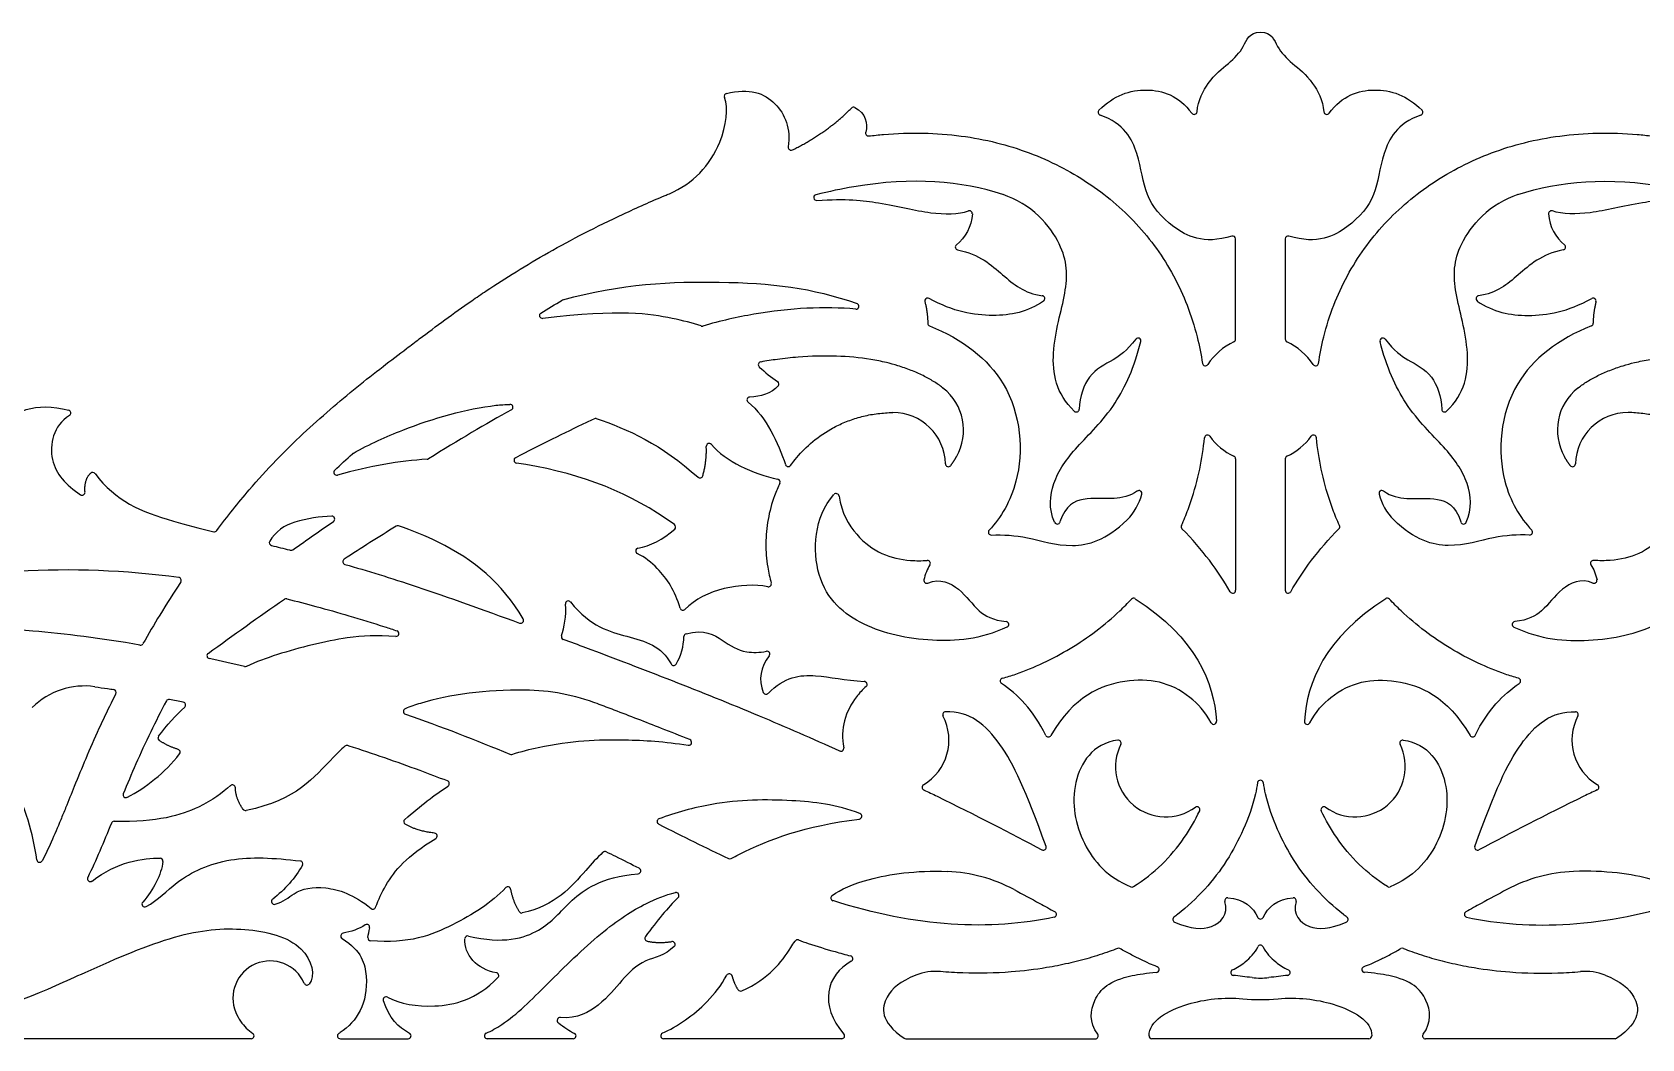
# Model space of a CAD drawing. Header units: millimetres. Extents: x -254 to 403, y -359 to 324.
# Drawn here: x -106 to 32.9, y 87.9 to 174.7 of the extents above; entities that cross this region are included whole.
import ezdxf

# ---------------------------------------------------------------- set-up
doc = ezdxf.new("R2010")
doc.units = ezdxf.units.MM
doc.header["$MEASUREMENT"] = 0
doc.layers.add('Layer 03', color=5, linetype='Continuous')

msp = doc.modelspace()

# ---------------------------------------------------------------- linework, layer by layer
at = {"layer": 'Layer 03'}
for p, q in [((-2.14, 148.26), (-2.14, 156.9)), ((2.14, 156.9), (2.14, 148.26)), ((-2.14, 137.95), (-2.14, 126.61)), ((2.14, 137.95), (2.14, 126.61)), ((-87.09, 87.94), (-115.49, 87.94)), ((-79.39, 87.94), (-73.54, 87.94)), ((-59.3, 87.94), (-66.71, 87.94)), ((-36.13, 87.94), (-51.5, 87.94)), ((-30.6, 87.94), (-14.24, 87.94)), ((0, 87.94), (-9.36, 87.94)), ((9.36, 87.94), (0, 87.94)), ((30.6, 87.94), (14.24, 87.94))]:
    msp.add_line(p, q, dxfattribs=at)
for centre, radius, start, end in [((-46.02, 169.2), 0.249, 104.2434, 202.1607), ((-35.11, 168.01), 0.249, 62.9444, 135.6567), ((-13.76, 167.82), 0.249, 135.5122, 250.5877), ((-5.72, 167.89), 0.249, 216.8962, 354.5187), ((5.72, 167.89), 0.249, 185.4813, 323.1038), ((13.76, 167.82), 0.249, 289.4123, 44.4878), ((-33.83, 166.03), 0.249, 163.0162, 276.7131), ((-54.07, 168.15), 7.96, 292.6598, 338.6391), ((-40.5, 164.8), 0.249, 171.1212, 296.2742), ((-38.29, 160.47), 0.249, 103.8589, 273.9544), ((-24.8, 152.9), 8.24, 46.4743, 71.7015), ((24.8, 152.9), 8.24, 108.2985, 133.5257), ((-25.11, 159.08), 0.249, 357.5738, 109.8697), ((25.11, 159.08), 0.249, 70.1303, 182.4262), ((-2.39, 156.9), 0.249, 360, 106.7468), ((2.39, 156.9), 0.249, 73.2532, 180), ((-26.08, 156.2), 0.249, 130.1446, 258.3002), ((26.08, 156.2), 0.249, 281.6998, 49.8554), ((-60.11, 151.41), 0.249, 105.9291, 120.1988), ((-28.71, 151.55), 0.249, 61.1116, 193.5353), ((-18.86, 151.76), 0.249, 305.014, 82.072), ((18.86, 151.76), 0.249, 97.928, 234.986), ((28.71, 151.55), 0.249, 346.4647, 118.8884), ((-61.96, 150.3), 0.249, 121.7571, 276.5369), ((-34.89, 151.1), 0.249, 264.9831, 70.8172), ((-48.19, 149.63), 0.249, 251.1261, 285.7969), ((-28.46, 149.64), 0.249, 179.5011, 248.2811), ((28.46, 149.64), 0.249, 291.7189, 0.4989), ((-10.56, 148.11), 0.249, 345.7475, 142.0605), ((0, 143.1), 5.43, 114.8928, 146.8842), ((-2.39, 148.26), 0.249, 294.8928, 360), ((2.39, 148.26), 0.249, 180, 245.1072), ((0, 143.1), 5.43, 33.1158, 65.1072), ((10.56, 148.11), 0.249, 37.9395, 194.2525), ((-43.08, 146.05), 0.249, 100.0675, 227.448), ((-4.76, 146.21), 0.249, 188.6666, 326.8842), ((4.76, 146.21), 0.249, 213.1158, 351.3334), ((-41.79, 144.39), 0.249, 317.1139, 57.6948), ((-44.06, 143.02), 0.249, 92.3572, 231.5273), ((-30.21, 140.42), 4.59, 330.0593, 52.1144), ((30.21, 140.42), 4.59, 127.8856, 209.9407), ((-102.89, 141.89), 0.249, 301.2217, 75.603), ((-64.75, 142.39), 0.249, 299.0173, 92.1808), ((-31.7, 137.41), 4.52, 1.1985, 90.3021), ((-15.89, 142.23), 0.249, 226.7388, 358.0156), ((15.89, 142.23), 0.249, 181.9844, 313.2612), ((31.7, 137.41), 4.52, 89.6979, 178.8015), ((-57.39, 141.17), 0.249, 72.0159, 114.7282), ((-47.57, 139.02), 0.249, 40.3245, 183.3447), ((-4.58, 139.74), 0.249, 36.2672, 174.5063), ((0, 143.1), 5.43, 216.2672, 245.1072), ((0, 143.1), 5.43, 294.8928, 323.7328), ((4.58, 139.74), 0.249, 5.4937, 143.7328), ((-78.17, 138.19), 0.249, 119.6259, 131.5619), ((-71.92, 138.16), 0.249, 273.7901, 302.0392), ((-64.16, 137.82), 0.249, 117.7764, 261.5734), ((-26.93, 137.51), 0.249, 181.1985, 323.314), ((-2.39, 137.95), 0.249, 360, 65.1072), ((2.39, 137.95), 0.249, 114.8928, 180), ((26.93, 137.51), 0.249, 216.686, 358.8015), ((-100.76, 136.53), 0.249, 36.7896, 132.5603), ((-79.71, 136.78), 0.249, 133.349, 285.8093), ((-48.36, 136.54), 0.249, 227.7558, 344.4483), ((-41.68, 135.95), 0.249, 333.6859, 78.035), ((-40.74, 137.52), 0.249, 199.2867, 324.4226), ((-101.67, 135.06), 0.249, 236.1323, 4.3506), ((-36.61, 134.7), 0.249, 8.3953, 138.2181), ((-14.85, 136.07), 4.76, 314.7297, 345.7839), ((-10.48, 134.96), 0.249, 345.7839, 125.6254), ((10.48, 134.96), 0.249, 54.3746, 194.2161), ((14.85, 136.07), 4.76, 194.2161, 225.2703), ((-82.27, 128.87), 3.77, 106.0769, 148.5318), ((-80.12, 132.75), 0.249, 304.5243, 92.2393), ((-74.45, 131.92), 0.249, 72.4558, 121.6867), ((-50.71, 132.07), 0.249, 312.4381, 54.1685), ((-17.53, 132.57), 0.249, 204.0528, 341.9869), ((-6.59, 132.09), 0.249, 155.4657, 224.2654), ((6.59, 132.09), 0.249, 315.7346, 24.5343), ((17.53, 132.57), 0.249, 198.0131, 335.9472), ((-90.26, 131.9), 0.249, 256.1191, 323.1706), ((-85.27, 130.71), 0.249, 148.5318, 256.5875), ((-23.23, 131.62), 0.249, 136.4019, 272.8595), ((23.23, 131.62), 0.249, 267.1405, 43.5981), ((-83.62, 130.31), 0.249, 256.2125, 305.3426), ((-78.93, 129.08), 0.249, 123.0964, 254.2701), ((-53.66, 130), 0.249, 101.1706, 244.8352), ((-28.73, 128.94), 0.249, 328.4432, 94.871), ((28.73, 128.94), 0.249, 85.129, 211.5568), ((-103.08, 54.6), 73.76, 82.407, 103.9917), ((-93.37, 127.47), 0.249, 326.7087, 82.407), ((-42.45, 127.16), 0.249, 259.6924, 15.7645), ((-28.79, 127.46), 0.249, 167.7983, 293.4099), ((-2.39, 126.61), 0.249, 209.7494, 360), ((2.39, 126.61), 0.249, 180, 330.2506), ((28.79, 127.46), 0.249, 246.5901, 12.2017), ((-84.08, 125.63), 0.249, 75.9955, 124.5181), ((-59.72, 125.44), 0.249, 38.9611, 184.8535), ((-49.84, 125.13), 0.249, 195.7083, 315.8575), ((-10.94, 125.68), 0.249, 57.0499, 136.5921), ((10.94, 125.68), 0.249, 43.4079, 122.9501), ((-63.83, 124.01), 0.249, 249.7793, 30.3443), ((-21.97, 123.66), 0.249, 295.5039, 84.0147), ((21.97, 123.66), 0.249, 95.9853, 244.4961), ((-74.58, 122.88), 0.249, 266.3874, 71.677), ((-60.07, 122.61), 0.249, 160.6509, 249.4712), ((-49.5, 122.62), 0.249, 105.2437, 178.382), ((-96.64, 122.13), 0.249, 260.3384, 330.1952), ((-90.65, 120.97), 0.249, 126.0713, 257.772), ((-42.58, 121.11), 0.249, 321.0055, 101.4724), ((-87.59, 120.28), 0.249, 256.4865, 294.5772), ((-50.63, 120.37), 0.249, 206.279, 327.3093), ((-101.47, 111.95), 6.41, 81.8795, 134.7158), ((-34.19, 118.5), 0.249, 311.7869, 87.4906), ((-22.2, 118.78), 0.249, 106.266, 236.6691), ((22.2, 118.78), 0.249, 303.3309, 73.734), ((-98.98, 117.8), 0.249, 333.0354, 81.0725), ((-94.18, 116.95), 0.249, 78.8858, 152.1292), ((-92.99, 116.71), 0.249, 312.6668, 78.3625), ((-63.69, 99.55), 18.46, 69.2133, 89.3288), ((-42.67, 117.9), 0.249, 201.2835, 315.6383), ((-73.7, 116.17), 0.249, 111.362, 250.7473), ((-31.34, 113.69), 4.46, 300.4233, 27.8656), ((-27.17, 115.89), 0.249, 92.2903, 207.8656), ((-4.04, 115.3), 0.249, 207.4556, 3.945), ((4.04, 115.3), 0.249, 176.055, 332.5444), ((31.34, 113.69), 4.46, 152.1344, 239.5767), ((27.17, 115.89), 0.249, 332.1344, 87.7097), ((-94.88, 113.87), 0.249, 143.4544, 235.3951), ((-18.3, 114.21), 0.249, 206.39, 329.9298), ((18.3, 114.21), 0.249, 210.0702, 333.61), ((-93.46, 112.65), 0.249, 322.6695, 72.6018), ((-78.83, 112.98), 0.249, 72.1993, 132.0204), ((-49.33, 113.5), 0.249, 260.971, 68.1605), ((-36.2, 112.98), 0.249, 245.8763, 12.6451), ((-8.17, 111.4), 4.33, 153.5231, 306.1992), ((-12.27, 113.44), 0.249, 333.5231, 98.055), ((8.17, 111.4), 4.33, 233.8008, 26.4769), ((12.27, 113.44), 0.249, 81.945, 206.4769), ((-64.67, 112.7), 0.249, 247.2019, 287.709), ((-126.99, 100.45), 21.6, 7.7475, 26.3324), ((-88.7, 109.58), 0.249, 1.1196, 132.9253), ((-70.24, 109.94), 0.249, 303.7949, 68.7495), ((-28.95, 109.62), 0.249, 120.4233, 244.3693), ((0, 109.99), 0.249, 10.0514, 169.9486), ((28.95, 109.62), 0.249, 295.6307, 59.5767), ((-97.89, 108.98), 0.249, 157.6472, 297.194), ((-87.58, 107.87), 0.249, 215.0406, 281.8867), ((-34.65, 107.13), 0.249, 277.1551, 68.8949), ((-5.47, 107.7), 0.249, 334.792, 126.1992), ((5.47, 107.7), 0.249, 53.8008, 205.208), ((-98.92, 106.44), 0.249, 88.8355, 157.9454), ((-73.67, 106.66), 0.249, 130.9165, 239.2765), ((-71.29, 105.42), 0.249, 301.6818, 83.2172), ((-51.81, 106.67), 0.249, 110.6201, 243.4606), ((-18.73, 104.45), 0.249, 241.8643, 20.0734), ((18.73, 104.45), 0.249, 159.9266, 298.1357), ((-105.34, 103.4), 0.249, 187.7475, 333.0606), ((-94.95, 103.26), 0.249, 352.364, 88.3492), ((-82.87, 103.02), 0.249, 329.8918, 83.0213), ((-56.56, 103.83), 0.249, 63.6956, 133.2779), ((-45.79, 103.71), 0.249, 244.6933, 297.8257), ((-100.97, 101.74), 0.249, 153.8245, 308.4178), ((-53.72, 102.42), 0.249, 275.4298, 63.4597), ((-27.57, 88.94), 13.44, 61.9812, 87.6022), ((27.57, 88.94), 13.44, 92.3978, 118.0188), ((-64.94, 100.8), 0.249, 10.9061, 136.7001), ((-50.42, 100.3), 0.249, 315.2943, 102.6677), ((-36.81, 100.08), 0.249, 124.9575, 252.3404), ((-11.09, 101.27), 0.249, 247.5878, 302.262), ((-2.83, 99.85), 0.249, 85.3419, 196.1724), ((2.83, 99.85), 0.249, 343.8276, 94.6581), ((11.09, 101.27), 0.249, 237.738, 292.4122), ((-96.26, 99.56), 0.249, 137.9964, 297.9506), ((-85.08, 99.78), 0.249, 127.4966, 285.4861), ((-76.58, 99.36), 0.249, 230.1715, 339.4961), ((-63.75, 99.03), 0.249, 210.6426, 282.0587), ((-17.84, 98.67), 0.249, 281.9828, 60.9632), ((17.84, 98.67), 0.249, 119.0368, 258.0172), ((-77.11, 97.55), 0.249, 348.1353, 121.773), ((-7.31, 98.23), 0.249, 126.8184, 247.5998), ((0, 98.51), 0.249, 204.6414, 335.3586), ((7.31, 98.23), 0.249, 292.4002, 53.1816), ((-79.11, 96.79), 0.249, 101.1544, 238.3305), ((-76.76, 96.63), 0.249, 172.389, 265.6291), ((-68.39, 96.56), 0.249, 76.4154, 175.8184), ((-52.87, 96.6), 0.249, 143.7617, 257.8122), ((-50.76, 96.07), 0.249, 313.7672, 98.3468), ((-39.95, 96.23), 0.249, 70.6293, 147.6317), ((0, 95.76), 0.249, 26.0225, 153.9775), ((-85.45, 91.44), 3.21, 23.4547, 202.6053), ((-35.43, 94.84), 0.249, 298.0602, 75.3564), ((-12.24, 95.5), 0.249, 61.0611, 111.7068), ((12.24, 95.5), 0.249, 68.2932, 118.9389), ((-65.97, 93.39), 0.249, 315.5969, 80.5328), ((-45.83, 93.3), 0.249, 12.3233, 151.3564), ((-28.01, 88.99), 4.76, 85.3251, 111.2772), ((-8.99, 93.91), 0.249, 273.7322, 69.1265), ((-2.32, 93.65), 0.249, 114.3361, 263.9169), ((0, 98.9), 5.73, 262.8027, 277.1973), ((2.32, 93.65), 0.249, 276.0831, 65.6639), ((8.99, 93.91), 0.249, 110.8735, 266.2678), ((28.01, 88.99), 4.76, 68.7228, 94.6749), ((-139.44, 174.44), 89.27, 285.6678, 293.428), ((-82.27, 92.82), 0.249, 203.4547, 319.455), ((-44.86, 92.3), 0.249, 213.223, 294.1521), ((-75.45, 91.3), 0.249, 62.6306, 198.5053), ((0, 107.49), 16.17, 264.6194, 275.3806), ((-60.43, 89.52), 0.249, 84.6326, 231.2412), ((-87.09, 88.19), 0.249, 270, 54.8452), ((-79.39, 88.19), 0.249, 122.6601, 270), ((-73.54, 88.19), 0.249, 270, 61.856), ((-66.71, 88.19), 0.249, 114.0949, 270), ((-59.3, 88.19), 0.249, 270, 63.3586), ((-51.5, 88.19), 0.249, 114.0092, 270), ((-36.13, 88.19), 0.249, 270, 41.1837), ((-30.6, 88.19), 0.249, 235.0676, 270), ((-14.24, 88.19), 0.249, 270, 36.3627), ((-9.36, 88.19), 0.249, 179.8012, 270), ((9.36, 88.19), 0.249, 270, 0.1988), ((14.24, 88.19), 0.249, 143.6373, 270), ((30.6, 88.19), 0.249, 270, 304.9324)]:
    msp.add_arc(centre, radius, start, end, dxfattribs=at)
for points, knots in [([(-5.47, 167.87), (-5.37, 168.86), (-4.43, 170.73), (-2.68, 172.05), (-1.34, 173.39), (-1, 174.72), (0, 174.72)], [30310.597518, 30310.597518, 30310.597518, 30310.597518, 30312.676133, 30315.288637, 30317.901141, 30320.513645, 30320.513645, 30320.513645, 30320.513645]), ([(0, 174.72), (1, 174.72), (1.34, 173.39), (2.68, 172.05), (4.43, 170.73), (5.37, 168.86), (5.47, 167.87)], [30320.513645, 30320.513645, 30320.513645, 30320.513645, 30323.126149, 30325.738653, 30328.351156, 30330.429772, 30330.429772, 30330.429772, 30330.429772]), ([(-46.08, 169.44), (-44.1, 169.95), (-41.56, 169.03), (-40.51, 166.38), (-40.75, 164.84)], [30209.682117, 30209.682117, 30209.682117, 30209.682117, 30214.513544, 30219.112817, 30219.112817, 30219.112817, 30219.112817]), ([(-13.94, 167.99), (-12.65, 169.3), (-9.92, 170.19), (-7.07, 169.29), (-5.92, 167.74)], [30299.878473, 30299.878473, 30299.878473, 30299.878473, 30305.076164, 30309.997026, 30309.997026, 30309.997026, 30309.997026]), ([(5.92, 167.74), (7.07, 169.29), (9.92, 170.19), (12.65, 169.3), (13.94, 167.99)], [30331.030264, 30331.030264, 30331.030264, 30331.030264, 30335.951125, 30341.148816, 30341.148816, 30341.148816, 30341.148816]), ([(-2.46, 157.14), (-4.94, 156.39), (-7.88, 157.94), (-10.09, 160.57), (-10.33, 164.1), (-11.76, 166.85), (-13.84, 167.58)], [30281.755758, 30281.755758, 30281.755758, 30281.755758, 30286.083228, 30290.59456, 30295.105892, 30299.376361, 30299.376361, 30299.376361, 30299.376361]), ([(13.84, 167.58), (11.76, 166.85), (10.33, 164.1), (10.09, 160.57), (7.88, 157.94), (4.94, 156.39), (2.46, 157.14)], [30341.650928, 30341.650928, 30341.650928, 30341.650928, 30345.921398, 30350.43273, 30354.944061, 30359.271532, 30359.271532, 30359.271532, 30359.271532]), ([(-33.8, 165.78), (-33.37, 165.83), (-31.8, 165.99), (-29.14, 166.08), (-25.87, 165.84), (-22.81, 165.27), (-19.96, 164.38), (-17.32, 163.22), (-14.89, 161.8), (-12.67, 160.14), (-10.67, 158.24), (-8.92, 156.1), (-7.44, 153.74), (-6.27, 151.19), (-5.46, 148.64), (-5.12, 146.94), (-5.01, 146.17)], [30229.769763, 30229.769763, 30229.769763, 30229.769763, 30231.056795, 30234.515884, 30237.786789, 30240.902251, 30243.889306, 30246.76987, 30249.568377, 30252.339119, 30255.105085, 30257.872196, 30260.655084, 30263.469175, 30266.320566, 30268.680285, 30268.680285, 30268.680285, 30268.680285]), ([(5.01, 146.17), (5.12, 146.94), (5.46, 148.64), (6.27, 151.19), (7.44, 153.74), (8.92, 156.1), (10.67, 158.24), (12.67, 160.14), (14.89, 161.8), (17.32, 163.22), (19.96, 164.38), (22.81, 165.27), (25.87, 165.84), (29.14, 166.08), (31.8, 165.99), (33.37, 165.83), (33.8, 165.78)], [30372.347005, 30372.347005, 30372.347005, 30372.347005, 30374.706723, 30377.558114, 30380.372206, 30383.155094, 30385.922205, 30388.68817, 30391.458912, 30394.25742, 30397.137984, 30400.125038, 30403.240501, 30406.511406, 30409.970495, 30411.257526, 30411.257526, 30411.257526, 30411.257526]), ([(-22.22, 160.72), (-25.78, 161.9), (-30.89, 162.33), (-37.23, 160.99), (-38.35, 160.71)], [1963.1126, 1963.1126, 1963.1126, 1963.1126, 1973.506034, 1975.677976, 1975.677976, 1975.677976, 1975.677976]), ([(22.22, 160.72), (25.78, 161.9), (30.89, 162.33), (37.23, 160.99), (38.35, 160.71)], [1963.1126, 1963.1126, 1963.1126, 1963.1126, 1973.506034, 1975.677976, 1975.677976, 1975.677976, 1975.677976]), ([(-90.06, 131.75), (-89.61, 132.36), (-88.69, 133.55), (-87, 135.59), (-84.99, 137.8), (-82.65, 140.1), (-80.31, 142.19), (-78.01, 144.11), (-75.79, 145.85), (-73.99, 147.22), (-72.21, 148.56), (-70.35, 149.95), (-68.42, 151.33), (-66.38, 152.71), (-64.18, 154.13), (-61.38, 155.79), (-58.29, 157.45), (-54.94, 159.09), (-52.46, 160.19), (-51.13, 160.75), (-51, 160.8)], [30148.902387, 30148.902387, 30148.902387, 30148.902387, 30151.193645, 30153.432139, 30156.888577, 30160.177748, 30163.318025, 30166.324334, 30169.210587, 30171.78542, 30173.158103, 30175.924304, 30178.769485, 30180.302452, 30183.364512, 30186.622338, 30190.125086, 30193.907753, 30197.876176, 30198.278284, 30198.278284, 30198.278284, 30198.278284]), ([(-38.28, 160.22), (-35.76, 160.4), (-32.25, 160), (-28.6, 159.01), (-26.05, 159.01), (-25.19, 159.32)], [1809.604152, 1809.604152, 1809.604152, 1809.604152, 1813.768142, 1819.371179, 1824.310238, 1824.310238, 1824.310238, 1824.310238]), ([(38.28, 160.22), (35.76, 160.4), (32.25, 160), (28.6, 159.01), (26.05, 159.01), (25.19, 159.32)], [1976.420157, 1976.420157, 1976.420157, 1976.420157, 1980.584148, 1986.187185, 1991.126244, 1991.126244, 1991.126244, 1991.126244]), ([(-16.06, 142.05), (-17.66, 143.56), (-18.28, 147.28), (-16.57, 152.48), (-16.68, 155.7), (-18.33, 158.11), (-19.13, 158.87)], [1939.835313, 1939.835313, 1939.835313, 1939.835313, 1945.067451, 1950.732877, 1956.398302, 1959.47107, 1959.47107, 1959.47107, 1959.47107]), ([(16.06, 142.05), (17.66, 143.56), (18.28, 147.28), (16.57, 152.48), (16.68, 155.7), (18.33, 158.11), (19.13, 158.87)], [1939.835313, 1939.835313, 1939.835313, 1939.835313, 1945.067451, 1950.732877, 1956.398302, 1959.47107, 1959.47107, 1959.47107, 1959.47107]), ([(-26.13, 155.96), (-24.24, 155.57), (-22.23, 153.78), (-20.39, 152.22), (-18.82, 152)], [1828.617289, 1828.617289, 1828.617289, 1828.617289, 1833.15666, 1837.57704, 1837.57704, 1837.57704, 1837.57704]), ([(26.13, 155.96), (24.24, 155.57), (22.23, 153.78), (20.39, 152.22), (18.82, 152)], [1995.433294, 1995.433294, 1995.433294, 1995.433294, 1999.972667, 2004.393046, 2004.393046, 2004.393046, 2004.393046]), ([(-60.18, 151.65), (-55.25, 153.06), (-45.1, 153.45), (-38.72, 152.7), (-34.81, 151.34)], [561.444459, 561.444459, 561.444459, 561.444459, 573.077813, 586.728657, 586.728657, 586.728657, 586.728657]), ([(-18.71, 151.55), (-20.08, 150.59), (-23.05, 150.01), (-26.5, 150.62), (-28.59, 151.77)], [1838.175069, 1838.175069, 1838.175069, 1838.175069, 1843.482872, 1849.011433, 1849.011433, 1849.011433, 1849.011433]), ([(18.71, 151.55), (20.08, 150.59), (23.05, 150.01), (26.5, 150.62), (28.59, 151.77)], [2004.991075, 2004.991075, 2004.991075, 2004.991075, 2010.298879, 2015.827439, 2015.827439, 2015.827439, 2015.827439]), ([(-48.27, 149.4), (-49, 149.65), (-51.49, 150.27), (-55.16, 150.83), (-61.93, 150.05)], [599.604105, 599.604105, 599.604105, 599.604105, 603.027766, 610.013252, 610.013252, 610.013252, 610.013252]), ([(-34.91, 150.85), (-37.59, 151.09), (-41.88, 150.89), (-46.59, 149.83), (-48.12, 149.39)], [587.452245, 587.452245, 587.452245, 587.452245, 595.729388, 599.452825, 599.452825, 599.452825, 599.452825]), ([(-28.55, 149.41), (-25.71, 148.28), (-20.82, 144.5), (-20.29, 136.36), (-22.39, 132.87), (-23.41, 131.79)], [1851.829833, 1851.829833, 1851.829833, 1851.829833, 1862.843143, 1876.118428, 1885.114017, 1885.114017, 1885.114017, 1885.114017]), ([(28.55, 149.41), (25.71, 148.28), (20.82, 144.5), (20.29, 136.36), (22.39, 132.87), (23.41, 131.79)], [1851.829833, 1851.829833, 1851.829833, 1851.829833, 1862.843143, 1876.118428, 1885.114017, 1885.114017, 1885.114017, 1885.114017]), ([(-17.76, 132.47), (-18.29, 133.66), (-18.02, 136.12), (-16.06, 138.91), (-12.56, 142.1), (-10.88, 145.85), (-10.32, 148.05)], [1910.575608, 1910.575608, 1910.575608, 1910.575608, 1914.976623, 1920.071923, 1925.167223, 1929.496627, 1929.496627, 1929.496627, 1929.496627]), ([(-10.76, 148.26), (-11.55, 147.23), (-12.86, 146.32), (-14.82, 145.45), (-15.6, 143.34), (-15.64, 142.22)], [1930.178671, 1930.178671, 1930.178671, 1930.178671, 1932.870468, 1936.300815, 1939.26251, 1939.26251, 1939.26251, 1939.26251]), ([(17.76, 132.47), (18.29, 133.66), (18.02, 136.12), (16.06, 138.91), (12.56, 142.1), (10.88, 145.85), (10.32, 148.05)], [1910.575608, 1910.575608, 1910.575608, 1910.575608, 1914.976623, 1920.071923, 1925.167223, 1929.496627, 1929.496627, 1929.496627, 1929.496627]), ([(10.76, 148.26), (11.55, 147.23), (12.86, 146.32), (14.82, 145.45), (15.6, 143.34), (15.64, 142.22)], [1930.178671, 1930.178671, 1930.178671, 1930.178671, 1932.870468, 1936.300815, 1939.26251, 1939.26251, 1939.26251, 1939.26251]), ([(-27.38, 144.05), (-27.4, 144.05), (-27.66, 144.26), (-28.22, 144.64), (-29.13, 145.14), (-30.16, 145.6), (-31.22, 145.96), (-32.38, 146.28), (-34.14, 146.63), (-36.69, 146.86), (-39.39, 146.78), (-41.57, 146.54), (-42.64, 146.38), (-43.12, 146.29)], [608.184694, 608.184694, 608.184694, 608.184694, 608.225498, 609.181032, 610.22504, 611.357038, 612.574885, 613.609163, 614.976993, 617.967235, 621.303226, 623.102037, 624.567187, 624.567187, 624.567187, 624.567187]), ([(27.38, 144.05), (27.4, 144.05), (27.66, 144.26), (28.22, 144.64), (29.13, 145.14), (30.16, 145.6), (31.22, 145.96), (32.38, 146.28), (34.14, 146.63), (36.69, 146.86), (39.39, 146.78), (41.57, 146.54), (42.64, 146.38), (43.12, 146.29)], [608.184694, 608.184694, 608.184694, 608.184694, 608.225498, 609.181032, 610.22504, 611.357039, 612.574885, 613.609163, 614.976993, 617.967235, 621.303226, 623.102037, 624.567187, 624.567187, 624.567187, 624.567187]), ([(-107.08, 135.19), (-109.11, 136.69), (-109.44, 140.28), (-106.84, 142.54), (-104.25, 142.49), (-102.83, 142.13)], [30106.749092, 30106.749092, 30106.749092, 30106.749092, 30111.26513, 30116.345453, 30120.786992, 30120.786992, 30120.786992, 30120.786992]), ([(-102.76, 141.67), (-104.18, 140.81), (-104.83, 137.53), (-103.06, 135.69), (-101.8, 134.85)], [30121.373341, 30121.373341, 30121.373341, 30121.373341, 30126.145141, 30130.930624, 30130.930624, 30130.930624, 30130.930624]), ([(-78.29, 138.41), (-76.83, 139.24), (-72.87, 141.01), (-68.07, 142.41), (-65.16, 142.63), (-64.76, 142.64)], [322.394465, 322.394465, 322.394465, 322.394465, 327.401087, 336.705887, 338.180921, 338.180921, 338.180921, 338.180921]), ([(-40.54, 137.38), (-40.42, 137.55), (-39.9, 138.22), (-38.81, 139.36), (-37.37, 140.38), (-36, 141.06), (-34.85, 141.48), (-33.63, 141.78), (-32.58, 141.9), (-31.94, 141.93), (-31.72, 141.93)], [639.01426, 639.01426, 639.01426, 639.01426, 639.639913, 641.563794, 643.737043, 644.939958, 646.16785, 647.426513, 648.713868, 649.352272, 649.352272, 649.352272, 649.352272]), ([(40.54, 137.38), (40.42, 137.55), (39.9, 138.22), (38.81, 139.36), (37.37, 140.38), (36, 141.06), (34.85, 141.48), (33.63, 141.78), (32.58, 141.9), (31.94, 141.93), (31.72, 141.93)], [639.01426, 639.01426, 639.01426, 639.01426, 639.639913, 641.563794, 643.737043, 644.939958, 646.16785, 647.426513, 648.713868, 649.352272, 649.352272, 649.352272, 649.352272]), ([(-64.28, 138.04), (-63.22, 138.6), (-61.18, 139.64), (-58.9, 140.74), (-57.7, 141.3), (-57.49, 141.4)], [656.723014, 656.723014, 656.723014, 656.723014, 660.31798, 663.639081, 664.324361, 664.324361, 664.324361, 664.324361]), ([(-6.82, 132.2), (-6.71, 132.42), (-6.42, 133.1), (-5.82, 134.7), (-5.2, 136.99), (-4.92, 138.86), (-4.83, 139.76)], [-1893.096766, -1893.096766, -1893.096766, -1893.096766, -1892.34077, -1890.873228, -1887.948954, -1885.205326, -1885.205326, -1885.205326, -1885.205326]), ([(6.82, 132.2), (6.71, 132.42), (6.42, 133.1), (5.82, 134.7), (5.2, 136.99), (4.92, 138.86), (4.83, 139.76)], [-1893.096766, -1893.096766, -1893.096766, -1893.096766, -1892.34077, -1890.873228, -1887.948954, -1885.205326, -1885.205326, -1885.205326, -1885.205326]), ([(-50.56, 132.27), (-54.41, 135.04), (-58.61, 136.69), (-63.93, 137.53), (-64.2, 137.57)], [638.282515, 638.282515, 638.282515, 638.282515, 655.203355, 656.095581, 656.095581, 656.095581, 656.095581]), ([(-100.56, 136.68), (-98.77, 134.29), (-95.82, 133.07), (-91.55, 131.96), (-90.32, 131.66)], [30133.990126, 30133.990126, 30133.990126, 30133.990126, 30144.593761, 30148.609819, 30148.609819, 30148.609819, 30148.609819]), ([(-41.46, 135.84), (-41.63, 135.49), (-42.07, 134.48), (-42.54, 132.74), (-42.73, 130.66), (-42.59, 128.81), (-42.34, 127.68), (-42.21, 127.23)], [683.516402, 683.516402, 683.516402, 683.516402, 684.702743, 686.82771, 688.90953, 690.976711, 692.386234, 692.386234, 692.386234, 692.386234]), ([(-21.87, 123.44), (-24.16, 122.34), (-28.75, 122.04), (-34.44, 123.28), (-38.83, 126.93), (-38.53, 132.92), (-36.8, 134.86)], [749.033096, 749.033096, 749.033096, 749.033096, 755.619628, 762.98708, 770.354533, 777.253685, 777.253685, 777.253685, 777.253685]), ([(-36.36, 134.73), (-36.15, 133.28), (-34.35, 130.23), (-31.47, 129.15), (-29.23, 129.15), (-28.75, 129.19)], [777.820145, 777.820145, 777.820145, 777.820145, 784.779959, 798.055243, 801.715642, 801.715642, 801.715642, 801.715642]), ([(-10.62, 135.17), (-11.28, 134.7), (-12.94, 134.38), (-15.2, 134.71), (-16.82, 133.95), (-17.3, 132.5)], [1901.248409, 1901.248409, 1901.248409, 1901.248409, 1903.613212, 1906.978499, 1909.973756, 1909.973756, 1909.973756, 1909.973756]), ([(10.62, 135.17), (11.28, 134.7), (12.94, 134.38), (15.2, 134.71), (16.82, 133.95), (17.3, 132.5)], [1901.248409, 1901.248409, 1901.248409, 1901.248409, 1903.613211, 1906.978499, 1909.973756, 1909.973756, 1909.973756, 1909.973756]), ([(21.87, 123.44), (24.16, 122.34), (28.75, 122.04), (34.44, 123.28), (38.83, 126.93), (38.53, 132.92), (36.8, 134.86)], [635.772855, 635.772855, 635.772855, 635.772855, 642.359385, 649.726839, 657.094293, 663.993444, 663.993444, 663.993444, 663.993444]), ([(36.36, 134.73), (36.15, 133.28), (34.35, 130.23), (31.47, 129.15), (29.23, 129.15), (28.75, 129.19)], [664.559903, 664.559903, 664.559903, 664.559903, 671.519718, 684.795003, 688.455401, 688.455401, 688.455401, 688.455401]), ([(-63.62, 124.14), (-65.46, 127.28), (-68.6, 129.85), (-73.17, 131.78), (-74.38, 132.16)], [386.97178, 386.97178, 386.97178, 386.97178, 398.406532, 402.249153, 402.249153, 402.249153, 402.249153]), ([(-23.21, 131.37), (-22.2, 131.42), (-19.97, 131.27), (-16.6, 130.06), (-13.32, 130.89), (-11.5, 132.69)], [1885.709425, 1885.709425, 1885.709425, 1885.709425, 1889.594855, 1894.052553, 1898.049325, 1898.049325, 1898.049325, 1898.049325]), ([(23.21, 131.37), (22.2, 131.42), (19.97, 131.27), (16.6, 130.06), (13.32, 130.89), (11.5, 132.69)], [1885.709425, 1885.709425, 1885.709425, 1885.709425, 1889.594855, 1894.052553, 1898.049325, 1898.049325, 1898.049325, 1898.049325]), ([(-85.33, 130.47), (-84.81, 130.34), (-84.26, 130.21), (-83.71, 130.07), (-83.68, 130.07)], [133.21546, 133.21546, 133.21546, 133.21546, 134.837436, 134.936597, 134.936597, 134.936597, 134.936597]), ([(-50.08, 125.07), (-50.51, 126.57), (-51.59, 128.23), (-53.12, 129.47), (-53.77, 129.77)], [701.484171, 701.484171, 701.484171, 701.484171, 705.991229, 708.642508, 708.642508, 708.642508, 708.642508]), ([(-79, 128.84), (-77.09, 128.3), (-72.75, 126.97), (-67.06, 124.93), (-63.92, 123.78)], [408.365789, 408.365789, 408.365789, 408.365789, 414.245489, 421.046028, 421.046028, 421.046028, 421.046028]), ([(-93.16, 127.33), (-93.78, 126.39), (-94.89, 124.63), (-95.95, 122.84), (-96.42, 122.01)], [676.094648, 676.094648, 676.094648, 676.094648, 679.49334, 682.361416, 682.361416, 682.361416, 682.361416]), ([(-28.69, 127.23), (-27.64, 127.68), (-25.68, 126.71), (-24.57, 124.84), (-23.08, 124.03), (-21.95, 123.91)], [739.451085, 739.451085, 739.451085, 739.451085, 742.385655, 745.706603, 748.385095, 748.385095, 748.385095, 748.385095]), ([(28.69, 127.23), (27.64, 127.68), (25.68, 126.71), (24.57, 124.84), (23.08, 124.03), (21.95, 123.91)], [626.190843, 626.190843, 626.190843, 626.190843, 629.125414, 632.446362, 635.124854, 635.124854, 635.124854, 635.124854]), ([(-84.02, 125.87), (-83.17, 125.66), (-81.38, 125.2), (-78.56, 124.4), (-76.23, 123.68), (-74.86, 123.23), (-74.5, 123.11)], [455.709305, 455.709305, 455.709305, 455.709305, 458.325144, 461.292708, 464.53253, 465.655018, 465.655018, 465.655018, 465.655018]), ([(-59.53, 125.6), (-57.78, 123.44), (-54.53, 122.65), (-51.62, 121.8), (-50.86, 120.26)], [821.40932, 821.40932, 821.40932, 821.40932, 827.033573, 832.848746, 832.848746, 832.848746, 832.848746]), ([(-22.27, 119.02), (-21.88, 119.13), (-20.68, 119.51), (-18.7, 120.32), (-16.38, 121.56), (-14.16, 123.06), (-12.43, 124.53), (-11.45, 125.5), (-11.13, 125.85)], [369.493889, 369.493889, 369.493889, 369.493889, 370.702325, 373.283009, 375.929375, 378.612275, 381.336232, 382.7652, 382.7652, 382.7652, 382.7652]), ([(22.27, 119.02), (21.88, 119.13), (20.68, 119.51), (18.7, 120.32), (16.38, 121.56), (14.16, 123.06), (12.43, 124.53), (11.45, 125.5), (11.13, 125.85)], [542.129987, 542.129987, 542.129987, 542.129987, 543.338423, 545.919107, 548.565473, 551.248373, 553.97233, 555.401299, 555.401299, 555.401299, 555.401299]), ([(-96.68, 121.89), (-100.02, 122.46), (-108.91, 123.59), (-114.94, 123.36), (-118.35, 122.53)], [682.666224, 682.666224, 682.666224, 682.666224, 688.703522, 699.778515, 699.778515, 699.778515, 699.778515]), ([(-74.6, 122.63), (-76.29, 122.74), (-78.97, 122.65), (-84.15, 121.36), (-86.65, 120.43), (-87.49, 120.05)], [466.37623, 466.37623, 466.37623, 466.37623, 471.168666, 477.644512, 481.042262, 481.042262, 481.042262, 481.042262]), ([(-36.3, 112.75), (-38.62, 113.79), (-46.17, 117.07), (-53.78, 119.99), (-59.51, 122.14), (-60.16, 122.38)], [867.820581, 867.820581, 867.820581, 867.820581, 872.691686, 883.585729, 884.986496, 884.986496, 884.986496, 884.986496]), ([(-49.56, 122.86), (-47.97, 123.29), (-46.29, 122.2), (-44.76, 121.2), (-43.21, 121.24), (-42.63, 121.35)], [835.838791, 835.838791, 835.838791, 835.838791, 838.720824, 841.70986, 843.611947, 843.611947, 843.611947, 843.611947]), ([(-100.57, 118.29), (-100.2, 118.24), (-99.66, 118.16), (-99.12, 118.08), (-98.94, 118.05)], [485.438978, 485.438978, 485.438978, 485.438978, 486.556608, 487.090012, 487.090012, 487.090012, 487.090012]), ([(-42.49, 117.72), (-41.08, 119.16), (-38.49, 119.5), (-35.87, 118.83), (-34.18, 118.75)], [848.499089, 848.499089, 848.499089, 848.499089, 853.35023, 857.833257, 857.833257, 857.833257, 857.833257]), ([(-34.03, 118.32), (-34.33, 118.05), (-35.65, 116.63), (-36.31, 114.61), (-35.95, 113.04)], [858.425376, 858.425376, 858.425376, 858.425376, 860.275458, 867.267448, 867.267448, 867.267448, 867.267448]), ([(-4.26, 115.19), (-4.76, 116.14), (-7.03, 118.54), (-11.32, 119.44), (-16.11, 117.49), (-18.09, 114.08)], [343.953196, 343.953196, 343.953196, 343.953196, 347.460186, 356.187317, 364.581847, 364.581847, 364.581847, 364.581847]), ([(4.26, 115.19), (4.76, 116.14), (7.03, 118.54), (11.32, 119.44), (16.11, 117.49), (18.09, 114.08)], [516.589295, 516.589295, 516.589295, 516.589295, 520.096284, 528.823416, 537.217946, 537.217946, 537.217946, 537.217946]), ([(-98.76, 117.69), (-98.9, 117.42), (-99.4, 116.42), (-100.29, 114.56), (-101.34, 112.16), (-102.28, 109.88), (-102.98, 108.12), (-103.64, 106.52), (-104.29, 104.99), (-104.84, 103.82), (-105.12, 103.28)], [487.561413, 487.561413, 487.561413, 487.561413, 488.490932, 490.918593, 493.77651, 496.36485, 498.360533, 499.475044, 501.57389, 503.375432, 503.375432, 503.375432, 503.375432]), ([(-94.4, 117.07), (-94.88, 116.16), (-96.35, 113.26), (-97.44, 110.72), (-98.12, 109.07)], [257.620433, 257.620433, 257.620433, 257.620433, 259.795738, 264.688133, 264.688133, 264.688133, 264.688133]), ([(-63.48, 118), (-66.8, 118.04), (-70.54, 117.56), (-73.37, 116.57), (-73.79, 116.4)], [574.464038, 574.464038, 574.464038, 574.464038, 582.229258, 583.637666, 583.637666, 583.637666, 583.637666]), ([(-49.24, 113.73), (-50.05, 114.06), (-52.23, 114.92), (-54.86, 115.94), (-56.68, 116.63), (-57.14, 116.8)], [559.443849, 559.443849, 559.443849, 559.443849, 562.094049, 566.477528, 567.958063, 567.958063, 567.958063, 567.958063]), ([(-18.5, 104.53), (-20.28, 109.4), (-22.21, 113.76), (-25.12, 116.22), (-27.18, 116.14)], [-2018.997007, -2018.997007, -2018.997007, -2018.997007, -2010.810251, -2002.801861, -2002.801861, -2002.801861, -2002.801861]), ([(18.5, 104.53), (20.28, 109.4), (22.21, 113.76), (25.12, 116.22), (27.18, 116.14)], [-2018.997007, -2018.997007, -2018.997007, -2018.997007, -2010.810249, -2002.801861, -2002.801861, -2002.801861, -2002.801861]), ([(-79, 113.17), (-79.34, 112.86), (-81.51, 110.76), (-83.06, 108.56), (-87.52, 107.62)], [1299.299757, 1299.299757, 1299.299757, 1299.299757, 1301.167776, 1311.725295, 1311.725295, 1311.725295, 1311.725295]), ([(-70.15, 110.17), (-70.94, 110.47), (-73.74, 111.54), (-76.62, 112.53), (-78.71, 113.21), (-78.75, 113.22)], [1289.875174, 1289.875174, 1289.875174, 1289.875174, 1292.407008, 1298.907028, 1299.038738, 1299.038738, 1299.038738, 1299.038738]), ([(-64.59, 112.46), (-63.78, 112.72), (-59.98, 113.64), (-55.58, 113.83), (-51.41, 113.58), (-49.37, 113.25)], [539.324406, 539.324406, 539.324406, 539.324406, 541.755877, 551.599484, 558.714347, 558.714347, 558.714347, 558.714347]), ([(-12.31, 113.69), (-14.5, 113.38), (-16.65, 109.94), (-15.65, 104.61), (-13.18, 101.86), (-11.19, 101.04)], [-1304.4126, -1304.4126, -1304.4126, -1304.4126, -1298.690405, -1292.561203, -1286.551406, -1286.551406, -1286.551406, -1286.551406]), ([(12.31, 113.69), (14.5, 113.38), (16.65, 109.94), (15.65, 104.61), (13.18, 101.86), (11.19, 101.04)], [-1304.4126, -1304.4126, -1304.4126, -1304.4126, -1298.690406, -1292.561203, -1286.551406, -1286.551406, -1286.551406, -1286.551406]), ([(-88.87, 109.77), (-89.53, 109.16), (-91.57, 107.67), (-95.13, 106.61), (-98.91, 106.68)], [1314.72279, 1314.72279, 1314.72279, 1314.72279, 1319.37679, 1325.226414, 1325.226414, 1325.226414, 1325.226414]), ([(-0.25, 110.03), (-0.3, 109.7), (-0.61, 108.14), (-1.4, 106.02), (-2.82, 103.29), (-4.76, 100.76), (-6.41, 99.23), (-7.36, 98.51), (-7.46, 98.43)], [992.680093, 992.680093, 992.680093, 992.680093, 993.559446, 996.89111, 1000.093877, 1003.238034, 1006.445852, 1006.842386, 1006.842386, 1006.842386, 1006.842386]), ([(7.46, 98.43), (7.36, 98.51), (6.41, 99.23), (4.76, 100.76), (2.82, 103.29), (1.4, 106.02), (0.61, 108.14), (0.3, 109.7), (0.25, 110.03)], [977.820118, 977.820118, 977.820118, 977.820118, 978.216653, 981.42447, 984.568628, 987.771394, 991.103058, 991.982411, 991.982411, 991.982411, 991.982411]), ([(-34.56, 107.36), (-36.6, 108.15), (-40.67, 108.6), (-46.4, 108.56), (-50.48, 107.43), (-51.9, 106.9)], [383.439221, 383.439221, 383.439221, 383.439221, 389.403498, 396.212424, 400.586413, 400.586413, 400.586413, 400.586413]), ([(-29.06, 109.4), (-28.67, 109.22), (-24.95, 107.42), (-21.53, 105.66), (-18.85, 104.23)], [-1994.916494, -1994.916494, -1994.916494, -1994.916494, -1994.064253, -1986.623882, -1986.623882, -1986.623882, -1986.623882]), ([(29.06, 109.4), (28.67, 109.22), (24.95, 107.42), (21.53, 105.66), (18.85, 104.23)], [-1994.916494, -1994.916494, -1994.916494, -1994.916494, -1994.064253, -1986.623882, -1986.623882, -1986.623882, -1986.623882]), ([(-10.96, 101.06), (-9.15, 102.2), (-7.12, 104.22), (-5.63, 106.78), (-5.24, 107.6)], [-1329.584281, -1329.584281, -1329.584281, -1329.584281, -1320.937604, -1317.202701, -1317.202701, -1317.202701, -1317.202701]), ([(10.96, 101.06), (9.15, 102.2), (7.12, 104.22), (5.63, 106.78), (5.24, 107.6)], [-1329.584281, -1329.584281, -1329.584281, -1329.584281, -1320.937604, -1317.202701, -1317.202701, -1317.202701, -1317.202701]), ([(-45.67, 103.49), (-45.45, 103.61), (-42.65, 105.04), (-39.36, 106.29), (-34.61, 106.88)], [370.823282, 370.823282, 370.823282, 370.823282, 371.785588, 382.777131, 382.777131, 382.777131, 382.777131]), ([(-76.35, 99.28), (-76.1, 99.93), (-75.14, 101.98), (-73.66, 103.67), (-71.16, 105.21)], [1274.89779, 1274.89779, 1274.89779, 1274.89779, 1277.353898, 1282.906068, 1282.906068, 1282.906068, 1282.906068]), ([(-96.14, 99.34), (-95.1, 99.9), (-93.44, 101.79), (-89.17, 103.75), (-85.15, 103.55), (-82.84, 103.27)], [1244.523736, 1244.523736, 1244.523736, 1244.523736, 1248.664504, 1254.208174, 1259.47561, 1259.47561, 1259.47561, 1259.47561]), ([(-56.73, 104.02), (-57.24, 103.54), (-58.88, 101.76), (-60.83, 99.4), (-63.69, 98.79)], [1217.23573, 1217.23573, 1217.23573, 1217.23573, 1219.976206, 1226.652117, 1226.652117, 1226.652117, 1226.652117]), ([(-53.61, 102.64), (-54.28, 102.98), (-55.23, 103.45), (-56.17, 103.92), (-56.45, 104.06)], [1213.743328, 1213.743328, 1213.743328, 1213.743328, 1215.993344, 1216.93212, 1216.93212, 1216.93212, 1216.93212]), ([(-68.33, 96.8), (-65.33, 96.07), (-61.62, 97.19), (-59.95, 99.66), (-56.94, 101.86), (-53.7, 102.17)], [1195.290313, 1195.290313, 1195.290313, 1195.290313, 1201.276075, 1207.436944, 1213.097426, 1213.097426, 1213.097426, 1213.097426]), ([(-36.96, 100.29), (-36.2, 100.82), (-34.03, 101.84), (-29.74, 102.48), (-27.01, 102.37)], [404.872237, 404.872237, 404.872237, 404.872237, 408.887191, 413.572857, 413.572857, 413.572857, 413.572857]), ([(36.96, 100.29), (36.2, 100.82), (34.03, 101.84), (29.74, 102.48), (27.01, 102.37)], [404.872237, 404.872237, 404.872237, 404.872237, 408.887192, 413.572857, 413.572857, 413.572857, 413.572857]), ([(-85.01, 99.54), (-84.32, 99.73), (-83.27, 100.73), (-81.06, 101.27), (-78.22, 100.41), (-76.74, 99.17)], [1264.627584, 1264.627584, 1264.627584, 1264.627584, 1267.290898, 1271.04702, 1274.420772, 1274.420772, 1274.420772, 1274.420772]), ([(-65.12, 100.97), (-66.34, 99.67), (-69.75, 97.53), (-73.46, 96.12), (-76.78, 96.38)], [1229.657105, 1229.657105, 1229.657105, 1229.657105, 1236.021711, 1242.834109, 1242.834109, 1242.834109, 1242.834109]), ([(-66.82, 88.42), (-66.36, 88.62), (-64.59, 89.59), (-61.7, 92.51), (-56.77, 97.36), (-53.18, 99.64), (-51.35, 100.34), (-50.48, 100.54)], [624.553093, 624.553093, 624.553093, 624.553093, 626.200423, 630.960621, 635.720818, 640.481016, 644.133944, 644.133944, 644.133944, 644.133944]), ([(-21.26, 100.81), (-20.52, 100.41), (-19.34, 99.77), (-18.16, 99.13), (-17.72, 98.88)], [419.605043, 419.605043, 419.605043, 419.605043, 422.144838, 423.64867, 423.64867, 423.64867, 423.64867]), ([(21.26, 100.81), (20.52, 100.41), (19.34, 99.77), (18.16, 99.13), (17.72, 98.88)], [419.605043, 419.605043, 419.605043, 419.605043, 422.144838, 423.64867, 423.64867, 423.64867, 423.64867]), ([(-17.79, 98.42), (-20.47, 97.85), (-26.57, 97.38), (-33.29, 98.7), (-36.89, 99.85)], [424.255087, 424.255087, 424.255087, 424.255087, 433.043409, 441.913956, 441.913956, 441.913956, 441.913956]), ([(-7.41, 98), (-5.98, 97.41), (-4.04, 97.23), (-2.75, 98.65), (-3.07, 99.78)], [1007.369394, 1007.369394, 1007.369394, 1007.369394, 1017.080902, 1027.031501, 1027.031501, 1027.031501, 1027.031501]), ([(3.07, 99.78), (2.75, 98.65), (4.04, 97.23), (5.98, 97.41), (7.41, 98)], [957.631003, 957.631003, 957.631003, 957.631003, 967.581604, 977.29311, 977.29311, 977.29311, 977.29311]), ([(17.79, 98.42), (20.47, 97.85), (26.57, 97.38), (33.29, 98.7), (36.89, 99.85)], [424.255087, 424.255087, 424.255087, 424.255087, 433.043407, 441.913956, 441.913956, 441.913956, 441.913956]), ([(-103.95, 92.53), (-103.06, 92.92), (-99.39, 94.59), (-93.33, 97.18), (-87.62, 97.68), (-82.24, 96.34), (-81.49, 93.35), (-82.08, 92.65)], [956.317826, 956.317826, 956.317826, 956.317826, 958.486969, 965.942816, 973.398663, 980.854511, 987.406682, 987.406682, 987.406682, 987.406682]), ([(-79.24, 96.58), (-77.56, 95.55), (-76.89, 93.06), (-77.49, 90.19), (-78.7, 88.94), (-79.48, 88.42), (-79.52, 88.4)], [1155.580191, 1155.580191, 1155.580191, 1155.580191, 1159.002539, 1162.822529, 1166.642519, 1166.841452, 1166.841452, 1166.841452, 1166.841452]), ([(-50.59, 95.89), (-51.38, 95.13), (-53.42, 94.78), (-55.11, 93.02), (-56.71, 90.96), (-58.94, 89.63), (-60.4, 89.77)], [651.895152, 651.895152, 651.895152, 651.895152, 654.763728, 658.225095, 661.686463, 664.602865, 664.602865, 664.602865, 664.602865]), ([(-44.76, 92.07), (-42.37, 93.14), (-41.18, 94.77), (-40.28, 96.18), (-40.16, 96.36)], [592.559343, 592.559343, 592.559343, 592.559343, 598.987616, 599.952913, 599.952913, 599.952913, 599.952913]), ([(-39.87, 96.46), (-39.59, 96.36), (-38.54, 96), (-37.04, 95.54), (-35.81, 95.2), (-35.37, 95.08)], [600.2889, 600.2889, 600.2889, 600.2889, 601.184708, 603.623907, 605.018557, 605.018557, 605.018557, 605.018557]), ([(-2.42, 93.88), (-1.99, 94.08), (-1.19, 94.6), (-0.48, 95.34), (-0.22, 95.87)], [131.466425, 131.466425, 131.466425, 131.466425, 133.021639, 135.060582, 135.060582, 135.060582, 135.060582]), ([(0.22, 95.87), (0.48, 95.34), (1.19, 94.6), (1.99, 94.08), (2.42, 93.88)], [135.618891, 135.618891, 135.618891, 135.618891, 137.657833, 139.213048, 139.213048, 139.213048, 139.213048]), ([(-12.33, 95.73), (-12.57, 95.64), (-13.37, 95.33), (-14.78, 94.88), (-16.59, 94.42), (-18.83, 93.98), (-21.87, 93.62), (-24.94, 93.56), (-26.97, 93.68), (-27.62, 93.73)], [723.107534, 723.107534, 723.107534, 723.107534, 723.879667, 725.692343, 727.560437, 729.4846, 732.584888, 736.759892, 738.720212, 738.720212, 738.720212, 738.720212]), ([(-8.9, 94.15), (-9.14, 94.24), (-9.69, 94.46), (-10.31, 94.76), (-11.22, 95.22), (-11.82, 95.55), (-12.12, 95.72)], [719.127175, 719.127175, 719.127175, 719.127175, 719.826475, 720.817649, 721.847977, 722.88655, 722.88655, 722.88655, 722.88655]), ([(8.9, 94.15), (9.14, 94.24), (9.69, 94.46), (10.31, 94.76), (11.22, 95.22), (11.82, 95.55), (12.12, 95.72)], [719.127175, 719.127175, 719.127175, 719.127175, 719.826475, 720.817649, 721.847978, 722.88655, 722.88655, 722.88655, 722.88655]), ([(12.33, 95.73), (12.57, 95.64), (13.37, 95.33), (14.78, 94.88), (16.59, 94.42), (18.83, 93.98), (21.87, 93.62), (24.94, 93.56), (26.97, 93.68), (27.62, 93.73)], [723.107534, 723.107534, 723.107534, 723.107534, 723.879667, 725.692343, 727.560437, 729.4846, 732.584888, 736.759892, 738.720212, 738.720212, 738.720212, 738.720212]), ([(-75.33, 91.52), (-74.22, 90.94), (-71.26, 90.44), (-67.66, 91.31), (-65.8, 93.21)], [1178.588384, 1178.588384, 1178.588384, 1178.588384, 1183.695369, 1189.298046, 1189.298046, 1189.298046, 1189.298046]), ([(-51.61, 88.42), (-50.97, 88.7), (-49.16, 89.73), (-47.01, 91.67), (-46.05, 93.42)], [583.639392, 583.639392, 583.639392, 583.639392, 586.048757, 590.25168, 590.25168, 590.25168, 590.25168]), ([(-29.74, 93.42), (-31.1, 92.89), (-32.65, 91.53), (-32.84, 89.45), (-30.75, 87.99)], [740.883381, 740.883381, 740.883381, 740.883381, 744.723432, 749.504068, 749.504068, 749.504068, 749.504068]), ([(-14.04, 88.34), (-14.8, 89.37), (-14.54, 91.56), (-12.81, 93.19), (-9.8, 93.61), (-8.97, 93.67)], [766.635593, 766.635593, 766.635593, 766.635593, 772.437142, 778.985674, 780.911874, 780.911874, 780.911874, 780.911874]), ([(14.04, 88.34), (14.8, 89.37), (14.54, 91.56), (12.81, 93.19), (9.8, 93.61), (8.97, 93.67)], [704.172859, 704.172859, 704.172859, 704.172859, 709.974408, 716.52294, 718.44914, 718.44914, 718.44914, 718.44914]), ([(29.74, 93.42), (31.1, 92.89), (32.65, 91.53), (32.84, 89.45), (30.75, 87.99)], [678.420647, 678.420647, 678.420647, 678.420647, 682.260698, 687.041334, 687.041334, 687.041334, 687.041334]), ([(-9.61, 88.19), (-9.61, 89.46), (-6.8, 91.14), (-3.17, 91.54), (-1.52, 91.39)], [448.645385, 448.645385, 448.645385, 448.645385, 454.235526, 458.79833, 458.79833, 458.79833, 458.79833]), ([(1.52, 91.39), (3.17, 91.54), (6.8, 91.14), (9.61, 89.46), (9.61, 88.19)], [461.848078, 461.848078, 461.848078, 461.848078, 466.410885, 472.001026, 472.001026, 472.001026, 472.001026]), ([(-88.41, 90.21), (-88.29, 89.93), (-87.87, 89.19), (-87.34, 88.67), (-86.95, 88.39)], [997.986677, 997.986677, 997.986677, 997.986677, 998.821696, 1000.478235, 1000.478235, 1000.478235, 1000.478235])]:
    msp.add_open_spline(points, degree=3, knots=knots, dxfattribs=at)
for points, degree in [([(-46.65, 165.25), (-46.08, 166.71), (-45.87, 168.16), (-46.25, 169.11)], 3), ([(-40.39, 164.57), (-37.36, 166.07), (-35.29, 168.19)], 2), ([(-35, 168.24), (-34.07, 167.76), (-33.84, 166.84), (-34.06, 166.1)], 3), ([(-24.86, 159.07), (-24.91, 157.96), (-25.5, 157.01), (-26.24, 156.39)], 3), ([(24.86, 159.07), (24.91, 157.96), (25.5, 157.01), (26.24, 156.39)], 3), ([(-62.09, 150.51), (-61.49, 150.88), (-60.88, 151.25), (-60.24, 151.63)], 3), ([(-28.95, 151.49), (-28.7, 150.45), (-28.71, 149.64)], 2), ([(28.95, 151.49), (28.7, 150.45), (28.71, 149.64)], 2), ([(-43.24, 145.86), (-42.74, 145.4), (-42.22, 144.96), (-41.66, 144.61)], 3), ([(-41.61, 144.23), (-42.21, 143.57), (-43.14, 143.3), (-44.07, 143.27)], 3), ([(-64.63, 142.17), (-66.84, 140.95), (-69.21, 139.56), (-71.78, 137.94)], 3), ([(-44.21, 142.82), (-42.6, 141.54), (-41.63, 139.31), (-40.97, 137.44)], 3), ([(-57.31, 141.41), (-54.68, 140.55), (-51.63, 139.17), (-48.53, 136.35)], 3), ([(-48.12, 136.47), (-47.75, 137.81), (-47.82, 139.01)], 2), ([(-47.38, 139.18), (-46.15, 137.73), (-43.81, 136.65), (-41.63, 136.19)], 3), ([(-79.88, 136.96), (-79.37, 137.45), (-78.85, 137.92), (-78.34, 138.38)], 3), ([(-71.9, 137.91), (-74.29, 137.75), (-76.86, 137.33), (-79.65, 136.54)], 3), ([(-26.73, 137.36), (-26.46, 137.72), (-26.23, 138.13)], 2), ([(26.73, 137.36), (26.46, 137.72), (26.23, 138.13)], 2), ([(-101.42, 135.07), (-101.5, 136.19), (-100.93, 136.72)], 2), ([(-83.48, 130.11), (-82.27, 130.96), (-81.11, 131.77), (-79.98, 132.55)], 3), ([(-80.13, 133), (-81.18, 132.96), (-82.25, 132.8), (-83.31, 132.49)], 3), ([(-74.58, 132.13), (-76.09, 131.2), (-77.58, 130.25), (-79.07, 129.29)], 3), ([(-53.71, 130.24), (-52.66, 130.45), (-51.55, 130.96), (-50.54, 131.88)], 3), ([(-2.61, 126.48), (-3.64, 128.28), (-4.99, 130.1), (-6.77, 131.92)], 3), ([(2.61, 126.48), (3.64, 128.28), (4.99, 130.1), (6.77, 131.92)], 3), ([(-28.52, 128.81), (-28.75, 128.44), (-28.93, 128), (-29.04, 127.51)], 3), ([(28.52, 128.81), (28.75, 128.44), (28.93, 128), (29.04, 127.51)], 3), ([(-42.5, 126.92), (-44.7, 127.32), (-47.95, 126.73), (-49.66, 124.96)], 3), ([(-90.79, 121.17), (-88.62, 122.76), (-86.43, 124.31), (-84.22, 125.84)], 3), ([(-60.31, 122.7), (-60.05, 123.42), (-59.88, 124.4), (-59.97, 125.42)], 3), ([(-10.81, 125.88), (-5.49, 122.43), (-4.03, 118.71), (-3.79, 115.32)], 3), ([(10.81, 125.88), (5.49, 122.43), (4.03, 118.71), (3.79, 115.32)], 3), ([(-50.42, 120.24), (-49.96, 120.96), (-49.77, 121.79), (-49.75, 122.62)], 3), ([(-42.39, 120.95), (-43.16, 120), (-43.32, 118.88), (-42.9, 117.81)], 3), ([(-87.65, 120.03), (-88.68, 120.28), (-89.69, 120.51), (-90.7, 120.73)], 3), ([(-18.52, 114.1), (-19.61, 116.29), (-20.96, 117.67), (-22.33, 118.57)], 3), ([(18.52, 114.1), (19.61, 116.29), (20.96, 117.67), (22.33, 118.57)], 3), ([(-92.94, 116.96), (-93.34, 117.04), (-93.74, 117.12), (-94.13, 117.2)], 3), ([(-95.08, 114.02), (-94.35, 115.01), (-93.58, 115.83), (-92.82, 116.53)], 3), ([(-73.78, 115.94), (-70.71, 114.86), (-67.68, 113.7), (-64.77, 112.47)], 3), ([(-97.77, 108.76), (-96.26, 109.54), (-94.5, 110.88), (-93.27, 112.5)], 3), ([(-93.39, 112.89), (-94.3, 113.17), (-95.02, 113.67)], 2), ([(-73.83, 106.85), (-72.48, 108.03), (-71.24, 108.97), (-70.1, 109.73)], 3), ([(-87.78, 107.72), (-88.43, 108.66), (-88.45, 109.59)], 2), ([(-99.15, 106.53), (-99.82, 104.88), (-100.46, 103.34), (-101.19, 101.85)], 3), ([(-71.26, 105.67), (-72.8, 105.85), (-73.8, 106.45)], 2), ([(-51.92, 106.44), (-49.84, 105.4), (-47.83, 104.4), (-45.9, 103.48)], 3), ([(-100.81, 101.54), (-98.71, 103.21), (-96.34, 103.55), (-94.94, 103.51)], 3), ([(-94.7, 103.23), (-94.85, 102.09), (-95.49, 100.79), (-96.44, 99.73)], 3), ([(-82.66, 102.9), (-83.28, 101.82), (-84.18, 100.78), (-85.23, 99.98)], 3), ([(-63.96, 98.91), (-64.49, 99.8), (-64.69, 100.85)], 2), ([(-50.25, 100.12), (-51.13, 99.23), (-52.06, 98.13), (-53.07, 96.75)], 3), ([(-2.81, 100.1), (-1.45, 99.99), (-0.62, 99.27), (-0.23, 98.4)], 3), ([(0.23, 98.4), (0.62, 99.27), (1.45, 99.99), (2.81, 100.1)], 3), ([(-77.24, 97.76), (-77.8, 97.41), (-78.48, 97.17), (-79.16, 97.04)], 3), ([(-77.01, 96.66), (-76.97, 96.94), (-76.92, 97.22), (-76.86, 97.5)], 3), ([(-65.93, 93.63), (-67.59, 93.91), (-68.74, 95.21), (-68.64, 96.57)], 3), ([(-52.93, 96.36), (-51.96, 96.15), (-50.8, 96.32)], 2), ([(-35.31, 94.62), (-37.47, 93.47), (-38.1, 90.81), (-35.95, 88.35)], 3), ([(-45.59, 93.36), (-45.45, 92.75), (-45.07, 92.16)], 2), ([(-0.72, 93.21), (-1.29, 93.29), (-1.83, 93.35), (-2.35, 93.41)], 3), ([(2.35, 93.41), (1.83, 93.35), (1.29, 93.29), (0.72, 93.21)], 3), ([(-73.43, 88.41), (-74.37, 88.91), (-75.18, 89.7), (-75.68, 91.22)], 3), ([(-60.58, 89.33), (-60.08, 88.92), (-59.62, 88.63), (-59.19, 88.41)], 3)]:
    msp.add_open_spline(points, degree=degree, dxfattribs=at)

doc.saveas('drawing.dxf')
